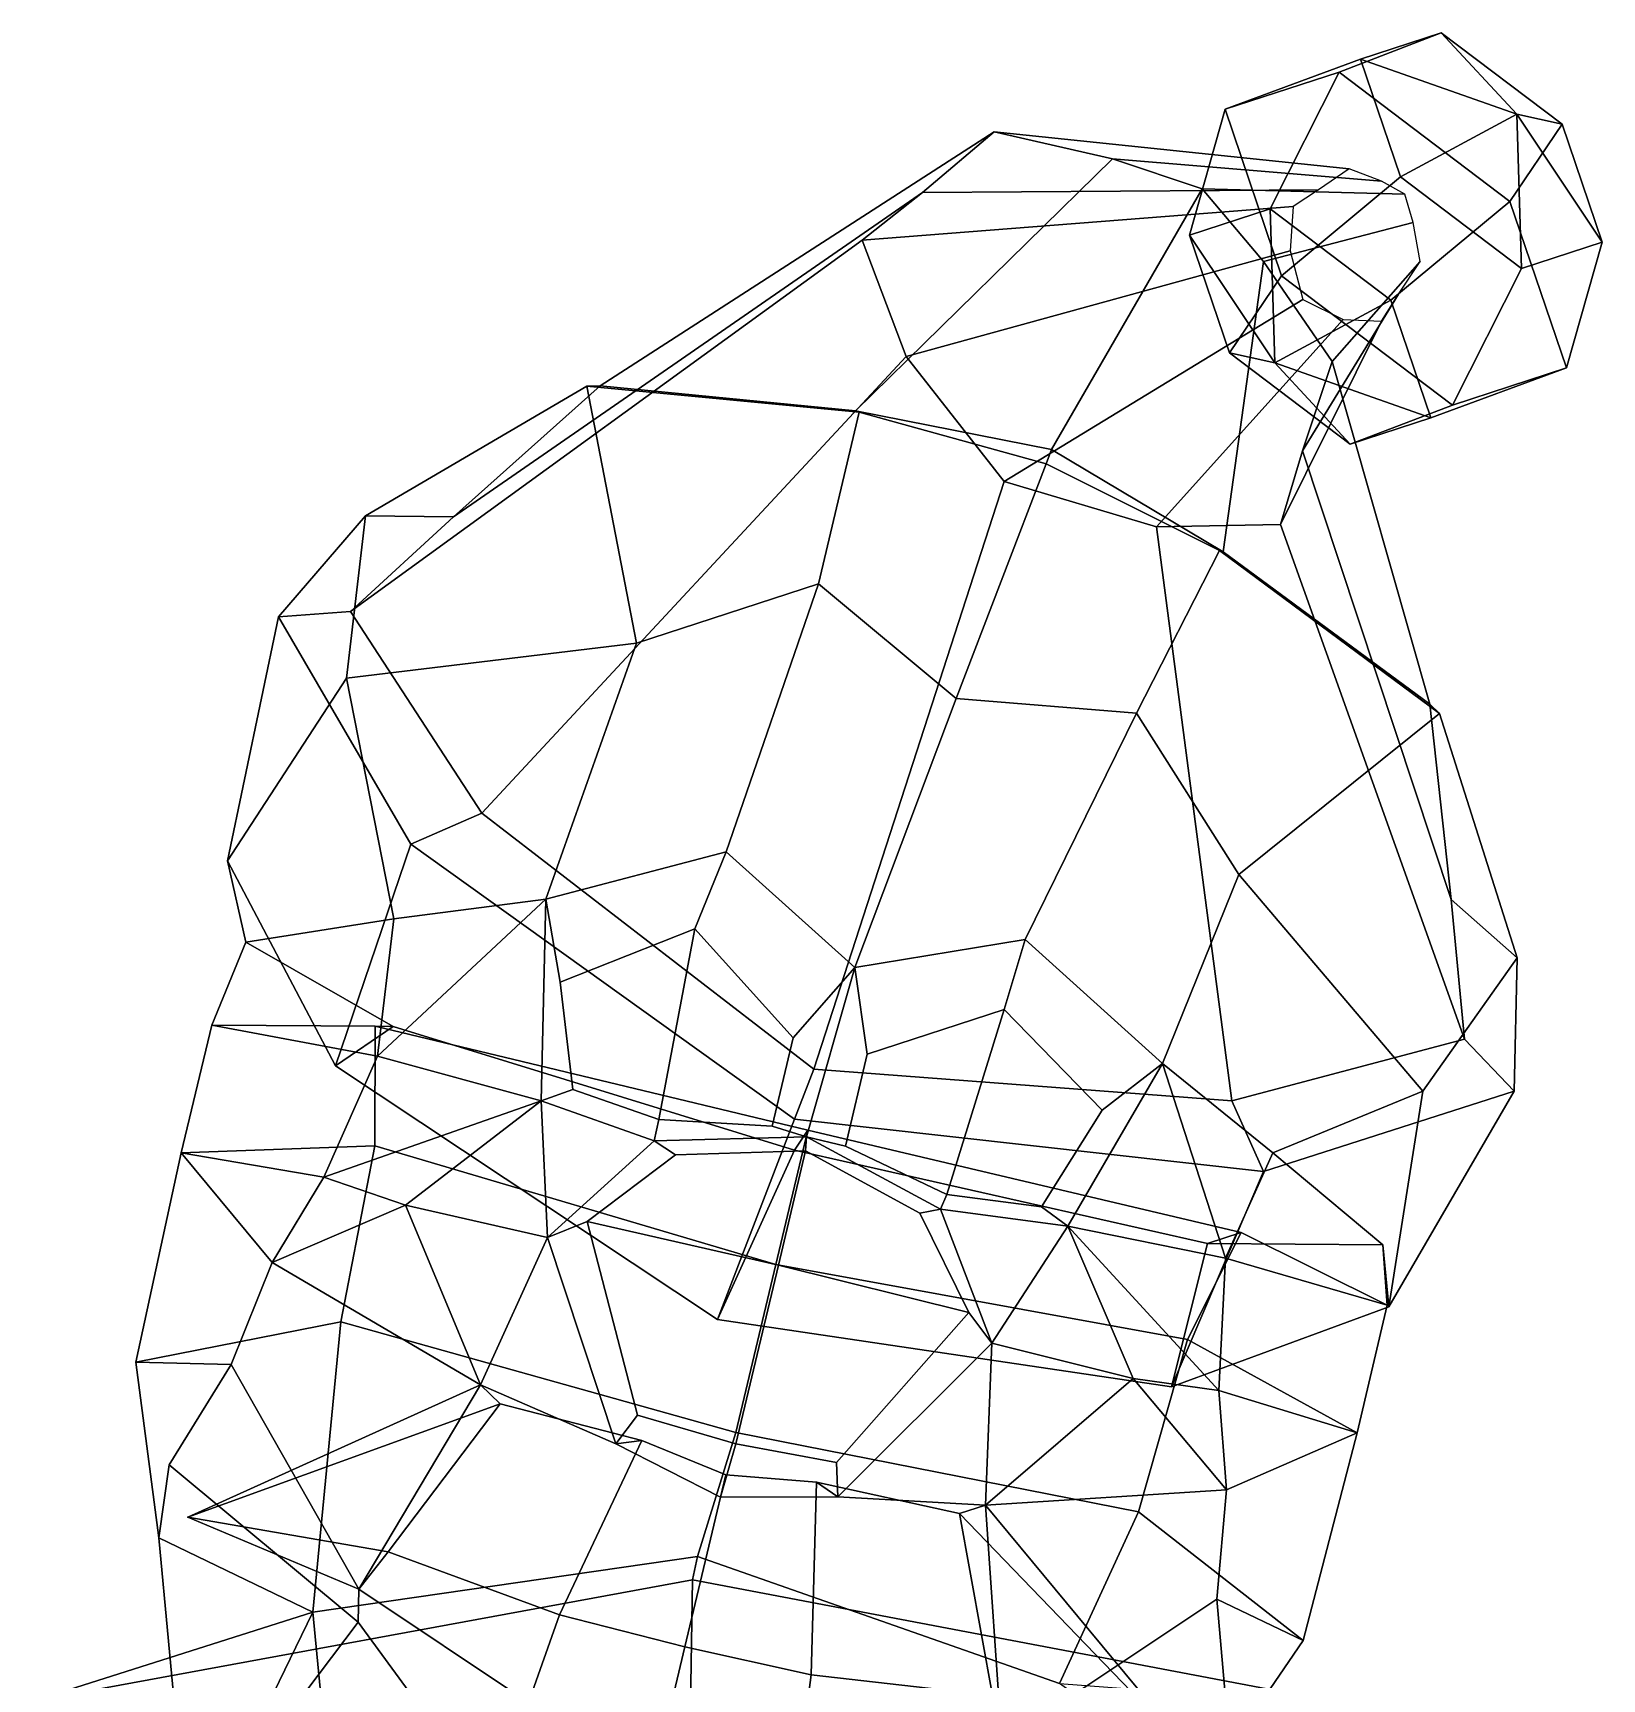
# Model space of a CAD drawing. Extents: x -184 to 168, y -153 to 313.
# Drawn here: x -67.3 to 90.4, y 147.4 to 312.8 of the extents above; entities that cross this region are included whole.
import ezdxf

# ---------------------------------------------------------------- set-up
doc = ezdxf.new("R2010")
doc.units = 0

msp = doc.modelspace()

# ---------------------------------------------------------------- linework, layer by layer
msp.add_point((-51.681675, 163.64093, 101.527893))
for points in [[(52.544239, 305.140717, -26.409456), (66.172455, 310.1745, -20.06876), (74.281998, 312.820374, -32.320034), (64.012917, 308.882538, -43.735439)], [(74.281998, 312.820374, -32.320034), (86.415764, 303.633362, -35.367775), (81.172607, 295.890167, -48.045528), (64.012917, 308.882538, -43.735439)], [(66.172455, 310.1745, -20.06876), (81.869347, 304.648804, -19.967142), (74.281998, 312.820374, -32.320034)], [(81.869347, 304.648804, -19.967142), (86.415764, 303.633362, -35.367775), (74.281998, 312.820374, -32.320034)], [(58.23531, 288.406494, -13.393633), (70.196632, 298.341644, -10.865174), (66.172455, 310.1745, -20.06876), (52.544239, 305.140717, -26.409456)], [(70.196632, 298.341644, -10.865174), (81.869347, 304.648804, -19.967142), (66.172455, 310.1745, -20.06876)], [(52.544239, 305.140717, -26.409456), (64.012917, 308.882538, -43.735439), (57.077511, 295.141998, -47.526222), (48.967964, 292.496155, -35.274948)], [(57.077511, 295.141998, -47.526222), (64.012917, 308.882538, -43.735439), (81.172607, 295.890167, -48.045528), (69.211273, 285.955017, -50.573963)], [(58.23531, 288.406494, -13.393633), (52.544239, 305.140717, -26.409456), (48.967964, 292.496155, -35.274948), (52.992142, 280.663269, -26.071363)], [(70.196632, 298.341644, -10.865174), (82.330376, 289.154602, -13.912855), (81.869347, 304.648804, -19.967142)], [(81.869347, 304.648804, -19.967142), (90.439926, 291.800476, -26.164129), (86.415764, 303.633362, -35.367775)], [(82.330376, 289.154602, -13.912855), (90.439926, 291.800476, -26.164129), (81.869347, 304.648804, -19.967142)], [(-24.978325, 264.201263, 49.655312), (-10.247465, 277.349487, 71.792641), (29.349697, 302.890686, 25.153755), (22.129654, 296.776001, 14.504245)], [(-10.247465, 277.349487, 71.792641), (15.423272, 274.853149, 82.794083), (41.230354, 300.164429, 31.35462), (29.349697, 302.890686, 25.153755)], [(65.00679, 299.174896, -21.129225), (61.927193, 297.038055, -23.658428), (22.129654, 296.776001, 14.504245), (29.349697, 302.890686, 25.153755)], [(68.268898, 297.913757, -19.228081), (65.00679, 299.174896, -21.129225), (29.349697, 302.890686, 25.153755), (41.230354, 300.164429, 31.35462)], [(90.439926, 291.800476, -26.164129), (86.863663, 279.155945, -35.029678), (81.172607, 295.890167, -48.045528), (86.415764, 303.633362, -35.367775)], [(35.117348, 270.940247, 89.403778), (50.262817, 297.146118, 35.231655), (41.230354, 300.164429, 31.35462), (15.423272, 274.853149, 82.794083)], [(70.615471, 296.601685, -17.949867), (68.268898, 297.913757, -19.228081), (41.230354, 300.164429, 31.35462), (50.262817, 297.146118, 35.231655)], [(58.23531, 288.406494, -13.393633), (75.394989, 275.414124, -17.703695), (82.330376, 289.154602, -13.912855), (70.196632, 298.341644, -10.865174)], [(-35.350433, 254.676819, 30.173523), (-24.978325, 264.201263, 49.655312), (22.129654, 296.776001, 14.504245), (16.075859, 291.999878, 5.885625)], [(61.927193, 297.038055, -23.658428), (59.394577, 295.377472, -25.717062), (16.075859, 291.999878, 5.885625), (22.129654, 296.776001, 14.504245)], [(35.117348, 270.940247, 89.403778), (52.371136, 260.670197, 82.794083), (56.399746, 289.849396, 33.220829), (50.262817, 297.146118, 35.231655)], [(70.615471, 296.601685, -17.949867), (50.262817, 297.146118, 35.231655), (56.399746, 289.849396, 33.220829), (71.469185, 293.750488, -18.008821)], [(59.394577, 295.377472, -25.717062), (59.098866, 290.918274, -26.898867), (20.491312, 280.304657, -1.268029), (16.075859, 291.999878, 5.885625)], [(48.967964, 292.496155, -35.274948), (57.077511, 295.141998, -47.526222), (57.538509, 279.647827, -41.471951)], [(57.538509, 279.647827, -41.471951), (57.077511, 295.141998, -47.526222), (69.211273, 285.955017, -50.573963)], [(73.235435, 274.122131, -41.370319), (69.211273, 285.955017, -50.573963), (81.172607, 295.890167, -48.045528), (86.863663, 279.155945, -35.029678)], [(71.469185, 293.750488, -18.008821), (56.399746, 289.849396, 33.220829), (63.318878, 279.792053, 29.332806), (72.173271, 289.85199, -18.398912)], [(-22.148447, 234.410492, 13.872251), (-35.350433, 254.676819, 30.173523), (16.075859, 291.999878, 5.885625), (20.491312, 280.304657, -1.268029)], [(52.992142, 280.663269, -26.071363), (48.967964, 292.496155, -35.274948), (57.538509, 279.647827, -41.471951)], [(75.394989, 275.414124, -17.703695), (86.863663, 279.155945, -35.029678), (90.439926, 291.800476, -26.164129), (82.330376, 289.154602, -13.912855)], [(59.098866, 290.918274, -26.898867), (60.354076, 286.022064, -27.140953), (30.359913, 267.737885, -5.239272), (20.491312, 280.304657, -1.268029)], [(73.118591, 245.348267, 71.792641), (63.318878, 279.792053, 29.332806), (56.399746, 289.849396, 33.220829), (52.371136, 260.670197, 82.794083)], [(72.173271, 289.85199, -18.398912), (63.318878, 279.792053, 29.332806), (60.319798, 270.807159, 19.202578), (69.984177, 286.556732, -20.588852)], [(58.23531, 288.406494, -13.393633), (52.992142, 280.663269, -26.071363), (65.125885, 271.476257, -29.119045), (75.394989, 275.414124, -17.703695)], [(69.984177, 286.556732, -20.588852), (60.319798, 270.807159, 19.202578), (58.130417, 263.403259, 11.059376), (68.26683, 283.835541, -22.336878)], [(64.408081, 284.011505, -24.876141), (45.657036, 263.192261, 1.827978), (30.359913, 267.737885, -5.239272), (60.354076, 286.022064, -27.140953)], [(57.538509, 279.647827, -41.471951), (69.211273, 285.955017, -50.573963), (73.235435, 274.122131, -41.370319)], [(68.26683, 283.835541, -22.336878), (58.130417, 263.403259, 11.059376), (45.657036, 263.192261, 1.827978), (64.408081, 284.011505, -24.876141)], [(11.214338, 208.670807, -1.45301), (-22.148447, 234.410492, 13.872251), (20.491312, 280.304657, -1.268029), (30.359913, 267.737885, -5.239272)], [(52.992142, 280.663269, -26.071363), (57.538509, 279.647827, -41.471951), (65.125885, 271.476257, -29.119045)], [(65.125885, 271.476257, -29.119045), (57.538509, 279.647827, -41.471951), (73.235435, 274.122131, -41.370319)], [(75.26786, 225.720337, 49.655312), (60.319798, 270.807159, 19.202578), (63.318878, 279.792053, 29.332806), (73.118591, 245.348267, 71.792641)], [(75.394989, 275.414124, -17.703695), (65.125885, 271.476257, -29.119045), (73.235435, 274.122131, -41.370319), (86.863663, 279.155945, -35.029678)], [(-6.608637, 251.488037, 94.255974), (-11.588982, 277.321411, 77.101875), (-33.835327, 264.284851, 52.631268), (-35.760838, 247.975677, 80.140213)], [(-11.588982, 277.321411, 77.101875), (-10.247465, 277.349487, 71.792641), (-24.978325, 264.201263, 49.655312), (-33.835327, 264.284851, 52.631268)], [(15.785708, 274.712799, 88.193939), (15.423272, 274.853149, 82.794083), (-10.247465, 277.349487, 71.792641), (-11.588982, 277.321411, 77.101875)], [(11.688794, 257.463409, 100.907898), (15.785708, 274.712799, 88.193939), (-11.588982, 277.321411, 77.101875), (-6.608637, 251.488037, 94.255974)], [(25.520395, 245.939331, 108.225845), (34.569, 269.511749, 94.062553), (15.785708, 274.712799, 88.193939), (11.688794, 257.463409, 100.907898)], [(34.569, 269.511749, 94.062553), (35.117348, 270.940247, 89.403778), (15.423272, 274.853149, 82.794083), (15.785708, 274.712799, 88.193939)], [(34.569, 269.511749, 94.062553), (52.007874, 260.80838, 88.193939), (52.371136, 260.670197, 82.794083), (35.117348, 270.940247, 89.403778)], [(76.602737, 211.701996, 30.173523), (58.130417, 263.403259, 11.059376), (60.319798, 270.807159, 19.202578), (75.26786, 225.720337, 49.655312)], [(25.520395, 245.939331, 108.225845), (43.635944, 244.448792, 101.307953), (52.007874, 260.80838, 88.193939), (34.569, 269.511749, 94.062553)], [(11.214338, 208.670807, -1.45301), (30.359913, 267.737885, -5.239272), (45.657036, 263.192261, 1.827978), (53.23093, 205.475037, 13.872251)], [(-35.760838, 247.975677, 80.140213), (-33.835327, 264.284851, 52.631268), (-42.578979, 254.135437, 30.030502), (-47.712971, 229.601105, 48.942013)], [(-33.835327, 264.284851, 52.631268), (-24.978325, 264.201263, 49.655312), (-35.350433, 254.676819, 30.173523), (-42.578979, 254.135437, 30.030502)], [(53.23093, 205.475037, 13.872251), (45.657036, 263.192261, 1.827978), (58.130417, 263.403259, 11.059376), (76.602737, 211.701996, 30.173523)], [(43.635944, 244.448792, 101.307953), (53.923832, 228.25177, 94.255981), (74.096748, 244.429749, 77.101875), (52.007874, 260.80838, 88.193939)], [(52.007874, 260.80838, 88.193939), (74.096748, 244.429749, 77.101875), (73.118591, 245.348267, 71.792641), (52.371136, 260.670197, 82.794083)], [(11.688794, 257.463409, 100.907898), (-6.608637, 251.488037, 94.255974), (-15.727598, 225.744537, 98.868324), (2.413335, 230.528503, 109.84269)], [(25.520395, 245.939331, 108.225845), (11.688794, 257.463409, 100.907898), (2.413335, 230.528503, 109.84269), (15.352542, 218.90033, 112.623047)], [(-47.712971, 229.601105, 48.942013), (-42.578979, 254.135437, 30.030502), (-29.273373, 231.276917, 12.612582), (-36.862225, 209.008942, 27.582268)], [(-42.578979, 254.135437, 30.030502), (-35.350433, 254.676819, 30.173523), (-22.148447, 234.410492, 13.872251), (-29.273373, 231.276917, 12.612582)], [(-30.974152, 223.785065, 83.005699), (-15.727598, 225.744537, 98.868324), (-6.608637, 251.488037, 94.255974), (-35.760838, 247.975677, 80.140213)], [(-35.760838, 247.975677, 80.140213), (-47.712971, 229.601105, 48.942013), (-45.87455, 221.445251, 47.239029), (-30.974152, 223.785065, 83.005699)], [(25.520395, 245.939331, 108.225845), (15.352542, 218.90033, 112.623047), (32.46595, 221.709473, 109.922699), (43.635944, 244.448792, 101.307953)], [(74.096748, 244.429749, 77.101875), (81.905823, 219.855957, 52.631268), (75.26786, 225.720337, 49.655312), (73.118591, 245.348267, 71.792641)], [(43.635944, 244.448792, 101.307953), (32.46595, 221.709473, 109.922699), (46.273094, 209.226746, 98.868324), (53.923832, 228.25177, 94.255981)], [(53.923832, 228.25177, 94.255981), (72.423798, 206.447449, 80.140213), (81.905823, 219.855957, 52.631268), (74.096748, 244.429749, 77.101875)], [(-29.273373, 231.276917, 12.612582), (-22.148447, 234.410492, 13.872251), (11.214338, 208.670807, -1.45301), (9.280577, 203.633179, -3.615576)], [(-36.862225, 209.008942, 27.582268), (-29.273373, 231.276917, 12.612582), (9.280577, 203.633179, -3.615576), (1.554054, 183.504913, 10.552873)], [(-0.723814, 222.773926, 109.502457), (2.413335, 230.528503, 109.84269), (-15.727598, 225.744537, 98.868324), (-14.275399, 217.399445, 99.686882)], [(-0.723814, 222.773926, 109.502457), (9.153174, 211.814697, 111.128487), (15.352542, 218.90033, 112.623047), (2.413335, 230.528503, 109.84269)], [(-47.712971, 229.601105, 48.942013), (-36.862225, 209.008942, 27.582268), (-31.064291, 212.962341, 21.748682), (-45.87455, 221.445251, 47.239029)], [(57.36615, 200.250061, 83.005699), (72.423798, 206.447449, 80.140213), (53.923832, 228.25177, 94.255981), (46.273094, 209.226746, 98.868324)], [(-32.626705, 209.980408, 83.688759), (-15.727598, 225.744537, 98.868324), (-30.974152, 223.785065, 83.005699)], [(-16.178684, 205.485657, 103.582047), (-15.727598, 225.744537, 98.868324), (-32.626705, 209.980408, 83.688759)], [(-12.991882, 206.618652, 102.580704), (-14.275399, 217.399445, 99.686882), (-15.727598, 225.744537, 98.868324), (-16.178684, 205.485657, 103.582047)], [(81.905823, 219.855957, 52.631268), (81.612358, 206.46283, 30.030502), (76.602737, 211.701996, 30.173523), (75.26786, 225.720337, 49.655312)], [(-30.974152, 223.785065, 83.005699), (-45.87455, 221.445251, 47.239029), (-49.266045, 213.105469, 47.494915), (-32.626705, 209.980408, 83.688759)], [(-4.36643, 203.603088, 107.672928), (-0.723814, 222.773926, 109.502457), (-14.275399, 217.399445, 99.686882), (-12.991882, 206.618652, 102.580704)], [(9.153174, 211.814697, 111.128487), (-0.723814, 222.773926, 109.502457), (-4.36643, 203.603088, 107.672928), (7.040268, 202.945648, 111.972687)], [(30.358313, 214.65451, 109.301407), (32.46595, 221.709473, 109.922699), (15.352542, 218.90033, 112.623047), (16.596525, 210.164063, 111.3088)], [(30.358313, 214.65451, 109.301407), (40.202522, 204.543793, 97.183388), (46.273094, 209.226746, 98.868324), (32.46595, 221.709473, 109.922699)], [(-49.266045, 213.105469, 47.494915), (-45.87455, 221.445251, 47.239029), (-31.064291, 212.962341, 21.748682), (-32.866207, 212.980835, 17.705273)], [(7.040268, 202.945648, 111.972687), (10.470384, 201.874146, 115.177086), (15.352542, 218.90033, 112.623047), (9.153174, 211.814697, 111.128487)], [(14.393852, 200.918182, 112.351044), (16.596525, 210.164063, 111.3088), (15.352542, 218.90033, 112.623047), (10.470384, 201.874146, 115.177086)], [(72.423798, 206.447449, 80.140213), (69.010963, 184.794983, 48.942013), (81.612358, 206.46283, 30.030502), (81.905823, 219.855957, 52.631268)], [(16.596525, 210.164063, 111.3088), (14.393852, 200.918182, 112.351044), (24.57885, 196.07782, 107.042717), (30.358313, 214.65451, 109.301407)], [(24.57885, 196.07782, 107.042717), (34.111675, 194.830688, 100.755997), (40.202522, 204.543793, 97.183388), (30.358313, 214.65451, 109.301407)], [(-32.626705, 209.980408, 83.688759), (-49.266045, 213.105469, 47.494915), (-52.344898, 200.275787, 49.673847), (-38.037701, 197.803741, 83.537582)], [(-52.344898, 200.275787, 49.673847), (-49.266045, 213.105469, 47.494915), (-32.866207, 212.980835, 17.705273), (-32.906921, 200.966125, 16.221542)], [(-36.862225, 209.008942, 27.582268), (1.554054, 183.504913, 10.552873), (9.275029, 200.53772, 5.021411), (-31.064291, 212.962341, 21.748682)], [(-32.906921, 200.966125, 16.221542), (-32.866207, 212.980835, 17.705273), (10.629592, 202.542419, 2.627629), (7.413807, 189.044006, 4.086928)], [(-32.866207, 212.980835, 17.705273), (-31.064291, 212.962341, 21.748682), (9.275029, 200.53772, 5.021411), (10.629592, 202.542419, 2.627629)], [(81.612358, 206.46283, 30.030502), (56.429012, 198.378845, 12.612582), (53.23093, 205.475037, 13.872251), (76.602737, 211.701996, 30.173523)], [(-38.037701, 197.803741, 83.537582), (-16.178684, 205.485657, 103.582047), (-32.626705, 209.980408, 83.688759)], [(56.429012, 198.378845, 12.612582), (9.280577, 203.633179, -3.615576), (11.214338, 208.670807, -1.45301), (53.23093, 205.475037, 13.872251)], [(34.111675, 194.830688, 100.755997), (36.733612, 192.880157, 103.582047), (46.273094, 209.226746, 98.868324), (40.202522, 204.543793, 97.183388)], [(36.733612, 192.880157, 103.582047), (52.59317, 189.678162, 83.688759), (46.273094, 209.226746, 98.868324)], [(52.59317, 189.678162, 83.688759), (57.36615, 200.250061, 83.005699), (46.273094, 209.226746, 98.868324)], [(-29.808599, 195.003693, 106.758598), (-16.178684, 205.485657, 103.582047), (-38.037701, 197.803741, 83.537582)], [(-29.808599, 195.003693, 106.758598), (-15.539638, 191.761993, 109.79303), (-16.178684, 205.485657, 103.582047)], [(-4.36643, 203.603088, 107.672928), (-12.991882, 206.618652, 102.580704), (-16.178684, 205.485657, 103.582047), (-4.841275, 201.467957, 109.868759)], [(-15.539638, 191.761993, 109.79303), (-4.841275, 201.467957, 109.868759), (-16.178684, 205.485657, 103.582047)], [(69.010963, 184.794983, 48.942013), (47.168442, 176.752563, 27.582268), (56.429012, 198.378845, 12.612582), (81.612358, 206.46283, 30.030502)], [(72.423798, 206.447449, 80.140213), (57.36615, 200.250061, 83.005699), (68.390549, 191.00354, 47.239029), (69.010963, 184.794983, 48.942013)], [(-4.36643, 203.603088, 107.672928), (-4.841275, 201.467957, 109.868759), (10.470384, 201.874146, 115.177086), (7.040268, 202.945648, 111.972687)], [(47.168442, 176.752563, 27.582268), (1.554054, 183.504913, 10.552873), (9.280577, 203.633179, -3.615576), (56.429012, 198.378845, 12.612582)], [(10.400447, 200.465637, 129.568909), (10.470384, 201.874146, 115.177086), (-4.841275, 201.467957, 109.868759), (-2.67466, 200.050201, 126.052391)], [(48.778957, 181.505798, 16.221542), (7.413807, 189.044006, 4.086928), (10.629592, 202.542419, 2.627629), (54.159779, 192.248352, 17.705273)], [(54.159779, 192.248352, 17.705273), (10.629592, 202.542419, 2.627629), (9.275029, 200.53772, 5.021411), (50.797836, 191.153198, 21.748682)], [(10.400447, 200.465637, 129.568909), (21.883793, 194.199554, 126.052391), (23.954212, 194.60791, 109.868759), (10.470384, 201.874146, 115.177086)], [(24.57885, 196.07782, 107.042717), (14.393852, 200.918182, 112.351044), (10.470384, 201.874146, 115.177086), (23.954212, 194.60791, 109.868759)], [(-56.915577, 179.207214, 51.036533), (-52.344898, 200.275787, 49.673847), (-32.906921, 200.966125, 16.221542), (-36.30439, 183.284424, 19.132387)], [(-47.322334, 178.98999, 83.159508), (-43.227325, 189.250183, 82.980804), (-52.344898, 200.275787, 49.673847), (-56.915577, 179.207214, 51.036533)], [(-38.037701, 197.803741, 83.537582), (-52.344898, 200.275787, 49.673847), (-43.227325, 189.250183, 82.980804)], [(-36.30439, 183.284424, 19.132387), (-32.906921, 200.966125, 16.221542), (7.413807, 189.044006, 4.086928), (3.390653, 172.156555, 8.518088)], [(-11.543111, 193.358948, 127.249725), (-2.67466, 200.050201, 126.052391), (-4.841275, 201.467957, 109.868759), (-15.539638, 191.761993, 109.79303)], [(7.661904, 188.970428, 133.698929), (10.400447, 200.465637, 129.568909), (-2.67466, 200.050201, 126.052391), (-11.543111, 193.358948, 127.249725)], [(47.168442, 176.752563, 27.582268), (50.797836, 191.153198, 21.748682), (9.275029, 200.53772, 5.021411), (1.554054, 183.504913, 10.552873)], [(7.661904, 188.970428, 133.698929), (26.782705, 184.228455, 127.249725), (21.883793, 194.199554, 126.052391), (10.400447, 200.465637, 129.568909)], [(57.36615, 200.250061, 83.005699), (52.59317, 189.678162, 83.688759), (68.85424, 184.965271, 47.494915), (68.390549, 191.00354, 47.239029)], [(-43.227325, 189.250183, 82.980804), (-29.808599, 195.003693, 106.758598), (-38.037701, 197.803741, 83.537582)], [(24.57885, 196.07782, 107.042717), (23.954212, 194.60791, 109.868759), (36.733612, 192.880157, 103.582047), (34.111675, 194.830688, 100.755997)], [(-22.289671, 176.956543, 103.641167), (-29.808599, 195.003693, 106.758598), (-43.227325, 189.250183, 82.980804)], [(-22.289671, 176.956543, 103.641167), (-15.539638, 191.761993, 109.79303), (-29.808599, 195.003693, 106.758598)], [(26.782705, 184.228455, 127.249725), (29.127228, 181.12085, 109.79303), (23.954212, 194.60791, 109.868759), (21.883793, 194.199554, 126.052391)], [(29.127228, 181.12085, 109.79303), (36.733612, 192.880157, 103.582047), (23.954212, 194.60791, 109.868759)], [(-6.48841, 173.910065, 122.414032), (-11.543111, 193.358948, 127.249725), (-15.539638, 191.761993, 109.79303), (-8.668015, 171.0177, 109.544304)], [(3.385891, 171.021606, 127.644058), (7.661904, 188.970428, 133.698929), (-11.543111, 193.358948, 127.249725), (-6.48841, 173.910065, 122.414032)], [(43.325111, 177.580811, 106.758598), (36.733612, 192.880157, 103.582047), (29.127228, 181.12085, 109.79303)], [(43.325111, 177.580811, 106.758598), (51.932774, 176.369751, 83.537582), (36.733612, 192.880157, 103.582047)], [(51.932774, 176.369751, 83.537582), (52.59317, 189.678162, 83.688759), (36.733612, 192.880157, 103.582047)], [(65.817764, 172.125488, 49.673847), (48.778957, 181.505798, 16.221542), (54.159779, 192.248352, 17.705273), (68.85424, 184.965271, 47.494915)], [(68.85424, 184.965271, 47.494915), (54.159779, 192.248352, 17.705273), (50.797836, 191.153198, 21.748682), (68.390549, 191.00354, 47.239029)], [(-8.668015, 171.0177, 109.544304), (-15.539638, 191.761993, 109.79303), (-22.289671, 176.956543, 103.641167)], [(69.010963, 184.794983, 48.942013), (68.390549, 191.00354, 47.239029), (50.797836, 191.153198, 21.748682), (47.168442, 176.752563, 27.582268)], [(-47.322334, 178.98999, 83.159508), (-34.494038, 156.399261, 109.950516), (-22.289671, 176.956543, 103.641167), (-43.227325, 189.250183, 82.980804)], [(3.385891, 171.021606, 127.644058), (13.501891, 169.147705, 122.414032), (26.782705, 184.228455, 127.249725), (7.661904, 188.970428, 133.698929)], [(43.839218, 164.191528, 19.132387), (3.390653, 172.156555, 8.518088), (7.413807, 189.044006, 4.086928), (48.778957, 181.505798, 16.221542)], [(52.59317, 189.678162, 83.688759), (51.932774, 176.369751, 83.537582), (65.817764, 172.125488, 49.673847), (68.85424, 184.965271, 47.494915)], [(13.501891, 169.147705, 122.414032), (13.640578, 165.703064, 109.544304), (29.127228, 181.12085, 109.79303), (26.782705, 184.228455, 127.249725)], [(-54.609039, 161.581177, 55.145641), (-56.915577, 179.207214, 51.036533), (-36.30439, 183.284424, 19.132387), (-39.121788, 154.097534, 30.596296)], [(-39.121788, 154.097534, 30.596296), (-36.30439, 183.284424, 19.132387), (3.390653, 172.156555, 8.518088), (-0.471714, 159.700195, 7.595522)], [(13.640578, 165.703064, 109.544304), (28.476768, 164.862274, 103.641167), (29.127228, 181.12085, 109.79303)], [(28.476768, 164.862274, 103.641167), (43.325111, 177.580811, 106.758598), (29.127228, 181.12085, 109.79303)], [(60.39814, 151.259155, 51.036533), (43.839218, 164.191528, 19.132387), (48.778957, 181.505798, 16.221542), (65.817764, 172.125488, 49.673847)], [(-54.609039, 161.581177, 55.145641), (-53.55323, 168.901245, 86.329781), (-47.322334, 178.98999, 83.159508), (-56.915577, 179.207214, 51.036533)], [(-47.322334, 178.98999, 83.159508), (-53.55323, 168.901245, 86.329781), (-34.576099, 153.106934, 100.939331), (-34.494038, 156.399261, 109.950516)], [(28.476768, 164.862274, 103.641167), (52.708355, 166.395081, 82.980804), (43.325111, 177.580811, 106.758598)], [(52.708355, 166.395081, 82.980804), (51.932774, 176.369751, 83.537582), (43.325111, 177.580811, 106.758598)], [(-20.317129, 175.026215, 117.641388), (-22.289671, 176.956543, 103.641167), (-51.681675, 163.64093, 101.527893)], [(-51.681675, 163.64093, 101.527893), (-22.289671, 176.956543, 103.641167), (-34.494038, 156.399261, 109.950516)], [(-20.317129, 175.026215, 117.641388), (-6.080661, 171.36499, 117.758499), (-8.668015, 171.0177, 109.544304), (-22.289671, 176.956543, 103.641167)], [(51.932774, 176.369751, 83.537582), (52.708355, 166.395081, 82.980804), (65.817764, 172.125488, 49.673847)], [(-31.541775, 160.174469, 120.0354), (-20.317129, 175.026215, 117.641388), (-51.681675, 163.64093, 101.527893)], [(-6.080661, 171.36499, 117.758499), (-20.317129, 175.026215, 117.641388), (-31.541775, 160.174469, 120.0354), (-14.331838, 153.821838, 128.702957)], [(3.385891, 171.021606, 127.644058), (-6.48841, 173.910065, 122.414032), (-8.668015, 171.0177, 109.544304), (1.840319, 165.648895, 115.463791)], [(35.908203, 146.94397, 30.821005), (-0.471714, 159.700195, 7.595522), (3.390653, 172.156555, 8.518088), (43.839218, 164.191528, 19.132387)], [(51.7374, 155.390625, 83.1595), (60.39814, 151.259155, 51.036533), (65.817764, 172.125488, 49.673847), (52.708355, 166.395081, 82.980804)], [(-14.331838, 153.821838, 128.702957), (-1.741674, 150.613281, 129.386673), (2.375839, 167.89679, 120.507065), (-6.080661, 171.36499, 117.758499)], [(2.375839, 167.89679, 120.507065), (1.840319, 165.648895, 115.463791), (-8.668015, 171.0177, 109.544304), (-6.080661, 171.36499, 117.758499)], [(3.385891, 171.021606, 127.644058), (1.840319, 165.648895, 115.463791), (13.640578, 165.703064, 109.544304), (13.501891, 169.147705, 122.414032)], [(-34.576099, 153.106934, 100.939331), (-53.55323, 168.901245, 86.329781), (-54.609039, 161.581177, 55.145641), (-51.676071, 130.405273, 71.140068)], [(10.9428, 147.800568, 128.702957), (11.487739, 167.179626, 117.758499), (2.375839, 167.89679, 120.507065), (-1.741674, 150.613281, 129.386673)], [(2.375839, 167.89679, 120.507065), (11.487739, 167.179626, 117.758499), (13.640578, 165.703064, 109.544304), (1.840319, 165.648895, 115.463791)], [(11.487739, 167.179626, 117.758499), (10.9428, 147.800568, 128.702957), (29.168404, 145.711243, 120.0354), (25.845766, 164.028687, 117.641388)], [(25.845766, 164.028687, 117.641388), (28.476768, 164.862274, 103.641167), (13.640578, 165.703064, 109.544304), (11.487739, 167.179626, 117.758499)], [(51.7374, 155.390625, 83.1595), (52.708355, 166.395081, 82.980804), (28.476768, 164.862274, 103.641167), (30.1014, 141.010468, 109.950516)], [(25.845766, 164.028687, 117.641388), (49.493408, 139.537628, 101.527885), (28.476768, 164.862274, 103.641167)], [(29.168404, 145.711243, 120.0354), (49.493408, 139.537628, 101.527885), (25.845766, 164.028687, 117.641388)], [(49.493408, 139.537628, 101.527885), (30.1014, 141.010468, 109.950516), (28.476768, 164.862274, 103.641167)], [(50.392166, 136.566345, 55.145641), (35.908203, 146.94397, 30.821005), (43.839218, 164.191528, 19.132387), (60.39814, 151.259155, 51.036533)], [(-34.494038, 156.399261, 109.950516), (-31.541775, 160.174469, 120.0354), (-51.681675, 163.64093, 101.527893)], [(-51.676071, 130.405273, 71.140068), (-54.609039, 161.581177, 55.145641), (-39.121788, 154.097534, 30.596296), (-36.652264, 128.301025, 59.681229)], [(-0.962973, 157.340271, -0.303575), (-67.259155, 145.164856, 1.311036), (-39.121788, 154.097534, 30.596296), (-0.471714, 159.700195, 7.595522)], [(-14.331838, 153.821838, 128.702957), (-31.541775, 160.174469, 120.0354), (-34.494038, 156.399261, 109.950516), (-17.461229, 145.008057, 118.79734)], [(-0.471714, 159.700195, 7.595522), (35.908203, 146.94397, 30.821005), (65.915291, 144.641724, 0.594694), (-0.962973, 157.340271, -0.303575)], [(-0.962973, 157.340271, -0.303575), (-1.26818, 138.404419, -50.67358), (-58.338932, 134.391907, -42.120823), (-67.259155, 145.164856, 1.311036)], [(-0.962973, 157.340271, -0.303575), (65.915291, 144.641724, 0.594694), (55.239754, 133.536987, -41.984444), (-1.26818, 138.404419, -50.67358)], [(-22.677731, 136.843201, 120.845192), (-17.461229, 145.008057, 118.79734), (-34.494038, 156.399261, 109.950516), (-34.576099, 153.106934, 100.939331)], [(-67.259155, 145.164856, 1.311036), (-58.926655, 113.320984, 55.586124), (-39.121788, 154.097534, 30.596296)], [(-58.926655, 113.320984, 55.586124), (-36.652264, 128.301025, 59.681229), (-39.121788, 154.097534, 30.596296)], [(51.7374, 155.390625, 83.1595), (30.1014, 141.010468, 109.950516), (28.690197, 138.03476, 100.939323), (52.750233, 143.576172, 86.329781)], [(50.392166, 136.566345, 55.145641), (60.39814, 151.259155, 51.036533), (51.7374, 155.390625, 83.1595), (52.750233, 143.576172, 86.329781)], [(-34.810722, 99.658142, 102.891983), (-22.677731, 136.843201, 120.845192), (-34.576099, 153.106934, 100.939331), (-51.676071, 130.405273, 71.140068)], [(-1.741674, 150.613281, 129.386673), (-14.331838, 153.821838, 128.702957), (-17.461229, 145.008057, 118.79734), (-4.5371, 138.879272, 124.268707)], [(-1.741674, 150.613281, 129.386673), (-4.5371, 138.879272, 124.268707), (9.762125, 138.522583, 118.79734), (10.9428, 147.800568, 128.702957)], [(10.9428, 147.800568, 128.702957), (9.762125, 138.522583, 118.79734), (30.1014, 141.010468, 109.950516), (29.168404, 145.711243, 120.0354)]]:
    msp.add_3dface(points)

doc.saveas('drawing.dxf')
